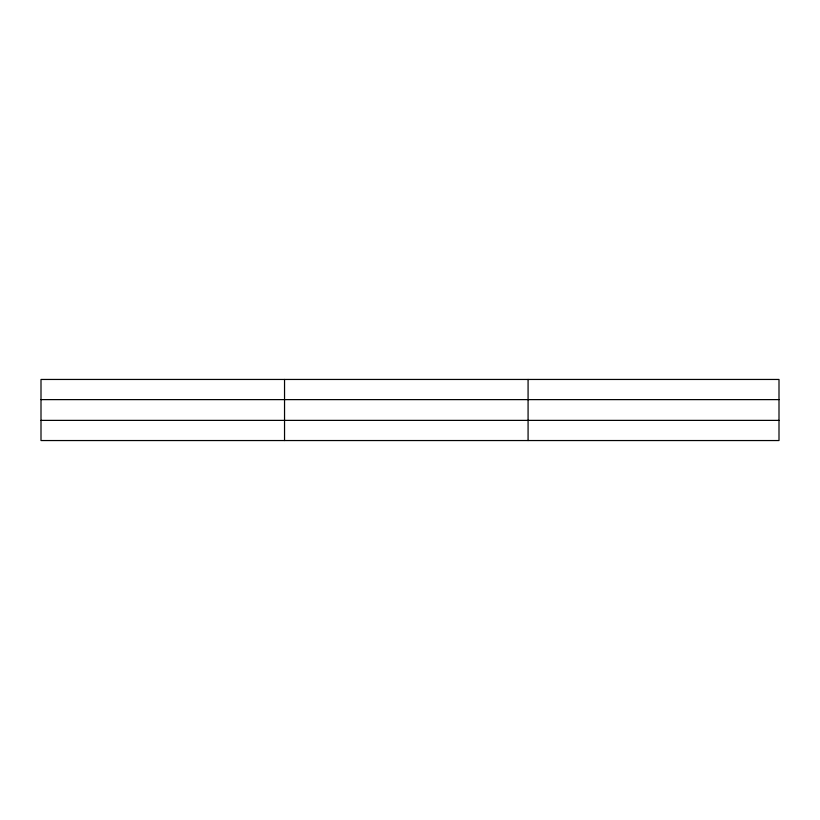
<?xml version="1.0" encoding="UTF-8"?>
<svg xmlns="http://www.w3.org/2000/svg" width="820" height="820" viewBox="0 0 820 820"><rect width="100%" height="100%" fill="white"/><g stroke="black" fill="none" stroke-linecap="round" stroke-linejoin="round"><path stroke-width="1.23" d="M284.54 379.455L284.54 440.545M528.08 379.455L528.08 440.545M779 399.617L779 379.455L41 379.455L41 440.545L779 440.545L779 399.617L41 399.617M41 420.383L779 420.383"/></g></svg>
